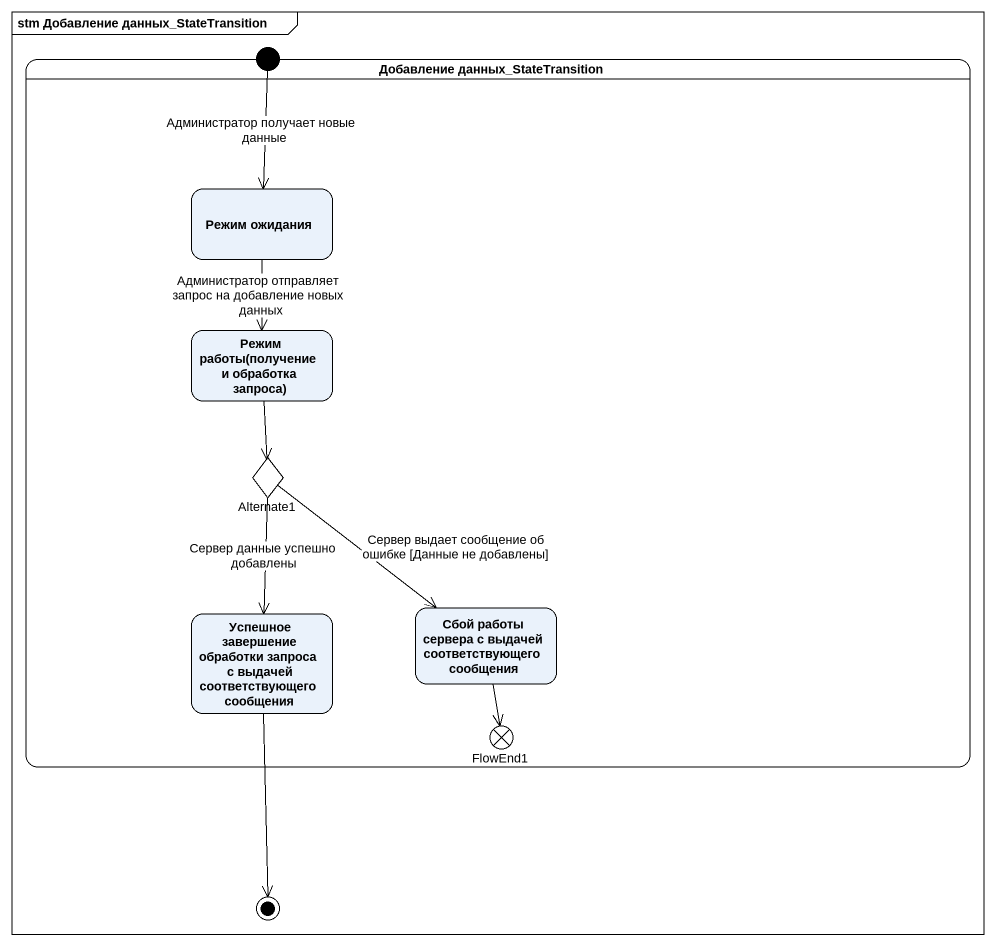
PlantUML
@startuml
mainframe stm Добавление данных_StateTransition
hide empty description
state "Добавление данных_StateTransition" as Добавление_данных {
  state "Режим ожидания" as Режим_ожидания
  state "Режим работы(получение и обработка запроса)" as Режим_работы_получение_и
  state Alternate1 <<choice>>
  state "Успешное завершение обработки запроса с выдачей соответствующего сообщения" as Успешное_завершение
  state "Сбой работы сервера с выдачей соответствующего сообщения" as Сбой_работы_сервера_с
  state FlowEnd1 <<end>>
}
state initial1 <<start>>
state final1 <<end>>
initial1 --> Режим_ожидания : Администратор получает новые данные
Режим_ожидания --> Режим_работы_получение_и : Администратор отправляет запрос на добавление новых данных
Режим_работы_получение_и --> Alternate1
Alternate1 --> Успешное_завершение : Сервер данные успешно добавлены
Alternate1 --> Сбой_работы_сервера_с : Сервер выдает сообщение об ошибке [Данные не добавлены]
Успешное_завершение --> final1
Сбой_работы_сервера_с --> FlowEnd1
@enduml
